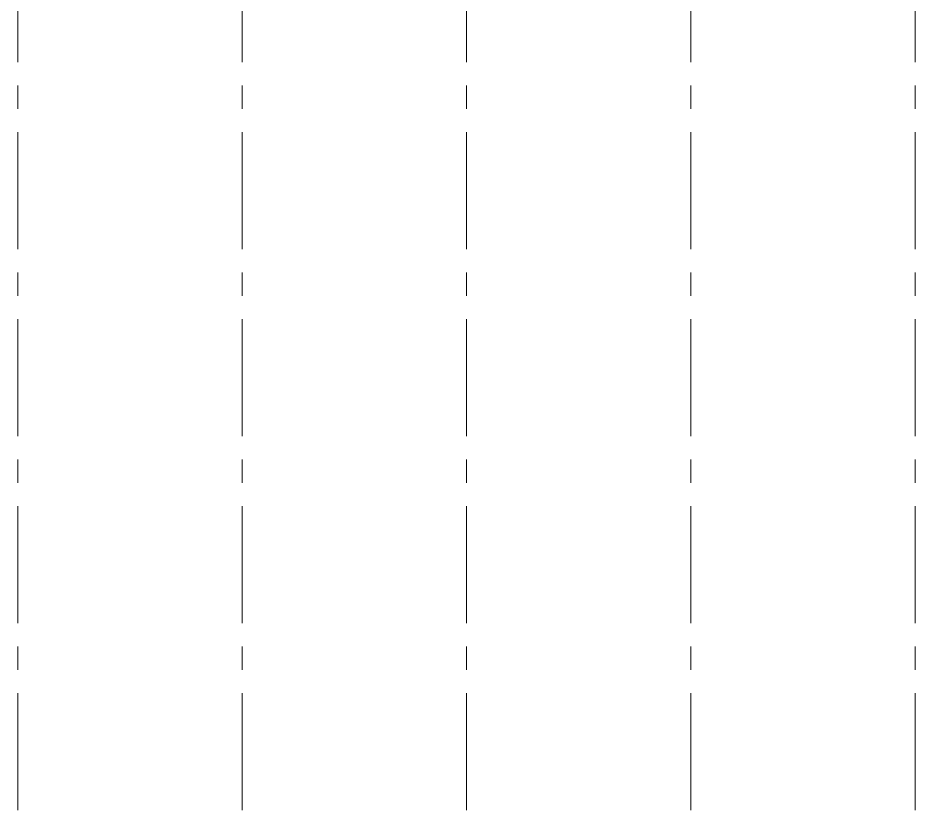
# Model space of a CAD drawing. Header units: inches. Extents: x 2775 to 28360, y 1488 to 9823.
# Drawn here: x 11533.2 to 12013.2, y 1487.8 to 1911.3 of the extents above; entities that cross this region are included whole.
import ezdxf

# ---------------------------------------------------------------- set-up
doc = ezdxf.new("R2010")
doc.units = ezdxf.units.IN
doc.header["$LTSCALE"] = 0.5
doc.header["$MEASUREMENT"] = 0
doc.linetypes.add('CENTER', pattern=[2, 1.25, -0.25, 0.25, -0.25])
doc.layers.add('LAYOUT', color=6, linetype='CONTINUOUS', lineweight=9)

msp = doc.modelspace()

# ---------------------------------------------------------------- linework, layer by layer
at = {"layer": 'LAYOUT', "color": 1, "linetype": 'CENTER', "lineweight": 9, "ltscale": 100}
for p, q in [((11653.21109, 1487.75827), (11653.21109, 2432.3433)), ((11773.21109, 1487.75827), (11773.21109, 2432.3433)), ((11893.21109, 1487.75827), (11893.21109, 2432.3433)), ((12013.21109, 1487.75827), (12013.21109, 2432.3433)), ((11533.21109, 1487.75827), (11533.21109, 2047.79677))]:
    msp.add_line(p, q, dxfattribs=at)

doc.saveas('drawing.dxf')
